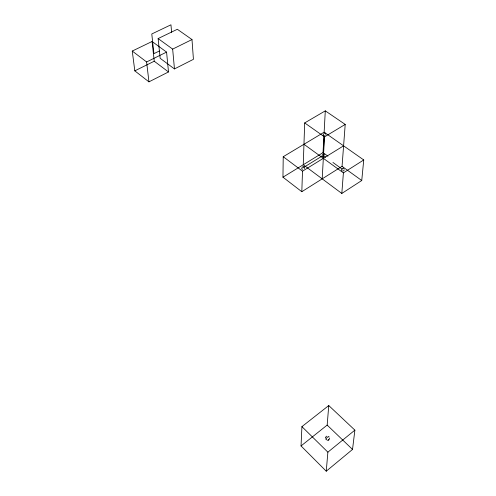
<?xml version="1.0" encoding="UTF-8"?>
<svg xmlns="http://www.w3.org/2000/svg" width="496" height="496" viewBox="0 0 496 496"><rect width="100%" height="100%" fill="white"/><g stroke="black" fill="none" stroke-linecap="round" stroke-linejoin="round"><path stroke-width="0.74" d="M282.956 177.196L283.228 156.717L324.136 132.184L325.295 110.856L345.204 124.415L342.054 166.34L301.81 191.704L282.956 177.196L323.026 152.638L323.931 135.972M301.81 191.704L302.504 171.176L283.228 156.717M325.295 110.856L304.693 122.921L303.254 164.753L341.818 193.446L361.745 180.519L363.742 159.954L324.136 132.184M301.041 445.941L301.915 426.634L328.761 405.548L354.882 430.137L352.526 449.438L326.25 471.2L301.041 445.941L327.168 425.091L328.761 405.548M323.212 154.665L324.235 135.972M322.202 178.851L324.514 136.89L345.204 124.415M341.818 193.446L343.399 172.875L363.742 159.954M326.25 471.2L327.881 452.178L354.882 430.137M304.476 167.946L304.321 168.559M329.604 438.309L328.724 439.933M325.922 134.54L325.76 135.154M325.506 437.553L325.444 438.197M344.267 169.818L343.79 170.692L342.711 171.114M325.63 437.199L326.672 436.176M327.267 440.287L328.792 439.884M328.532 440.076L328.891 439.816M302.504 171.176L343.598 145.83M303.527 167.487L321.916 156.184M148.943 81.852L168.504 71.951L166.575 52.105L152.08 41.484L132.258 51.057L134.807 70.854L148.943 81.852L146.624 61.957L132.258 51.057M174.462 68.932L193.428 59.328L191.995 39.556L177.339 29.276L158.119 38.564L160.158 58.292L174.462 68.932L172.658 49.104L158.119 38.564M134.807 70.854L154.237 61.225L168.504 71.951M146.624 61.957L166.575 52.105M172.658 49.104L191.995 39.556M159.297 51.014L153.927 53.655L151.782 33.97L170.953 24.8L171.635 32.345M304.693 122.921L324.514 136.89M323.026 152.638L327.937 156.178M342.054 166.34L361.745 180.519M323.783 155.849L325.618 157.176M332.94 162.465L342.097 169.08M303.961 144.286L343.399 172.875M327.168 425.091L352.526 449.438M301.915 426.634L327.881 452.178M152.08 41.484L154.237 61.225M324.254 135.687A1.606 0.843 -54.5 0 1 323.163 135.172A1.606 0.843 -54.5 0 1 324.384 133.269A1.606 0.843 -54.5 0 1 325.469 133.784M302.851 169.037A1.587 0.831 -53 0 1 301.735 168.491A1.587 0.831 -53 0 1 303.13 166.613A1.587 0.831 -53 0 1 303.998 167.493M323.113 156.569A1.569 0.806 -53.7 0 1 322.053 156.004A1.569 0.806 -53.7 0 1 323.429 154.144A1.569 0.806 -53.7 0 1 324.248 155.037M342.066 170.891A1.593 0.787 -53.6 0 1 341.67 169.799A1.593 0.787 -53.6 0 1 342.996 168.256A1.593 0.787 -53.6 0 1 343.846 168.807M326.684 439.716A2.096 0.732 -47.9 0 1 326.188 438.805A2.096 0.732 -47.9 0 1 328.11 436.728A2.096 0.732 -47.9 0 1 328.941 437.28"/></g></svg>
